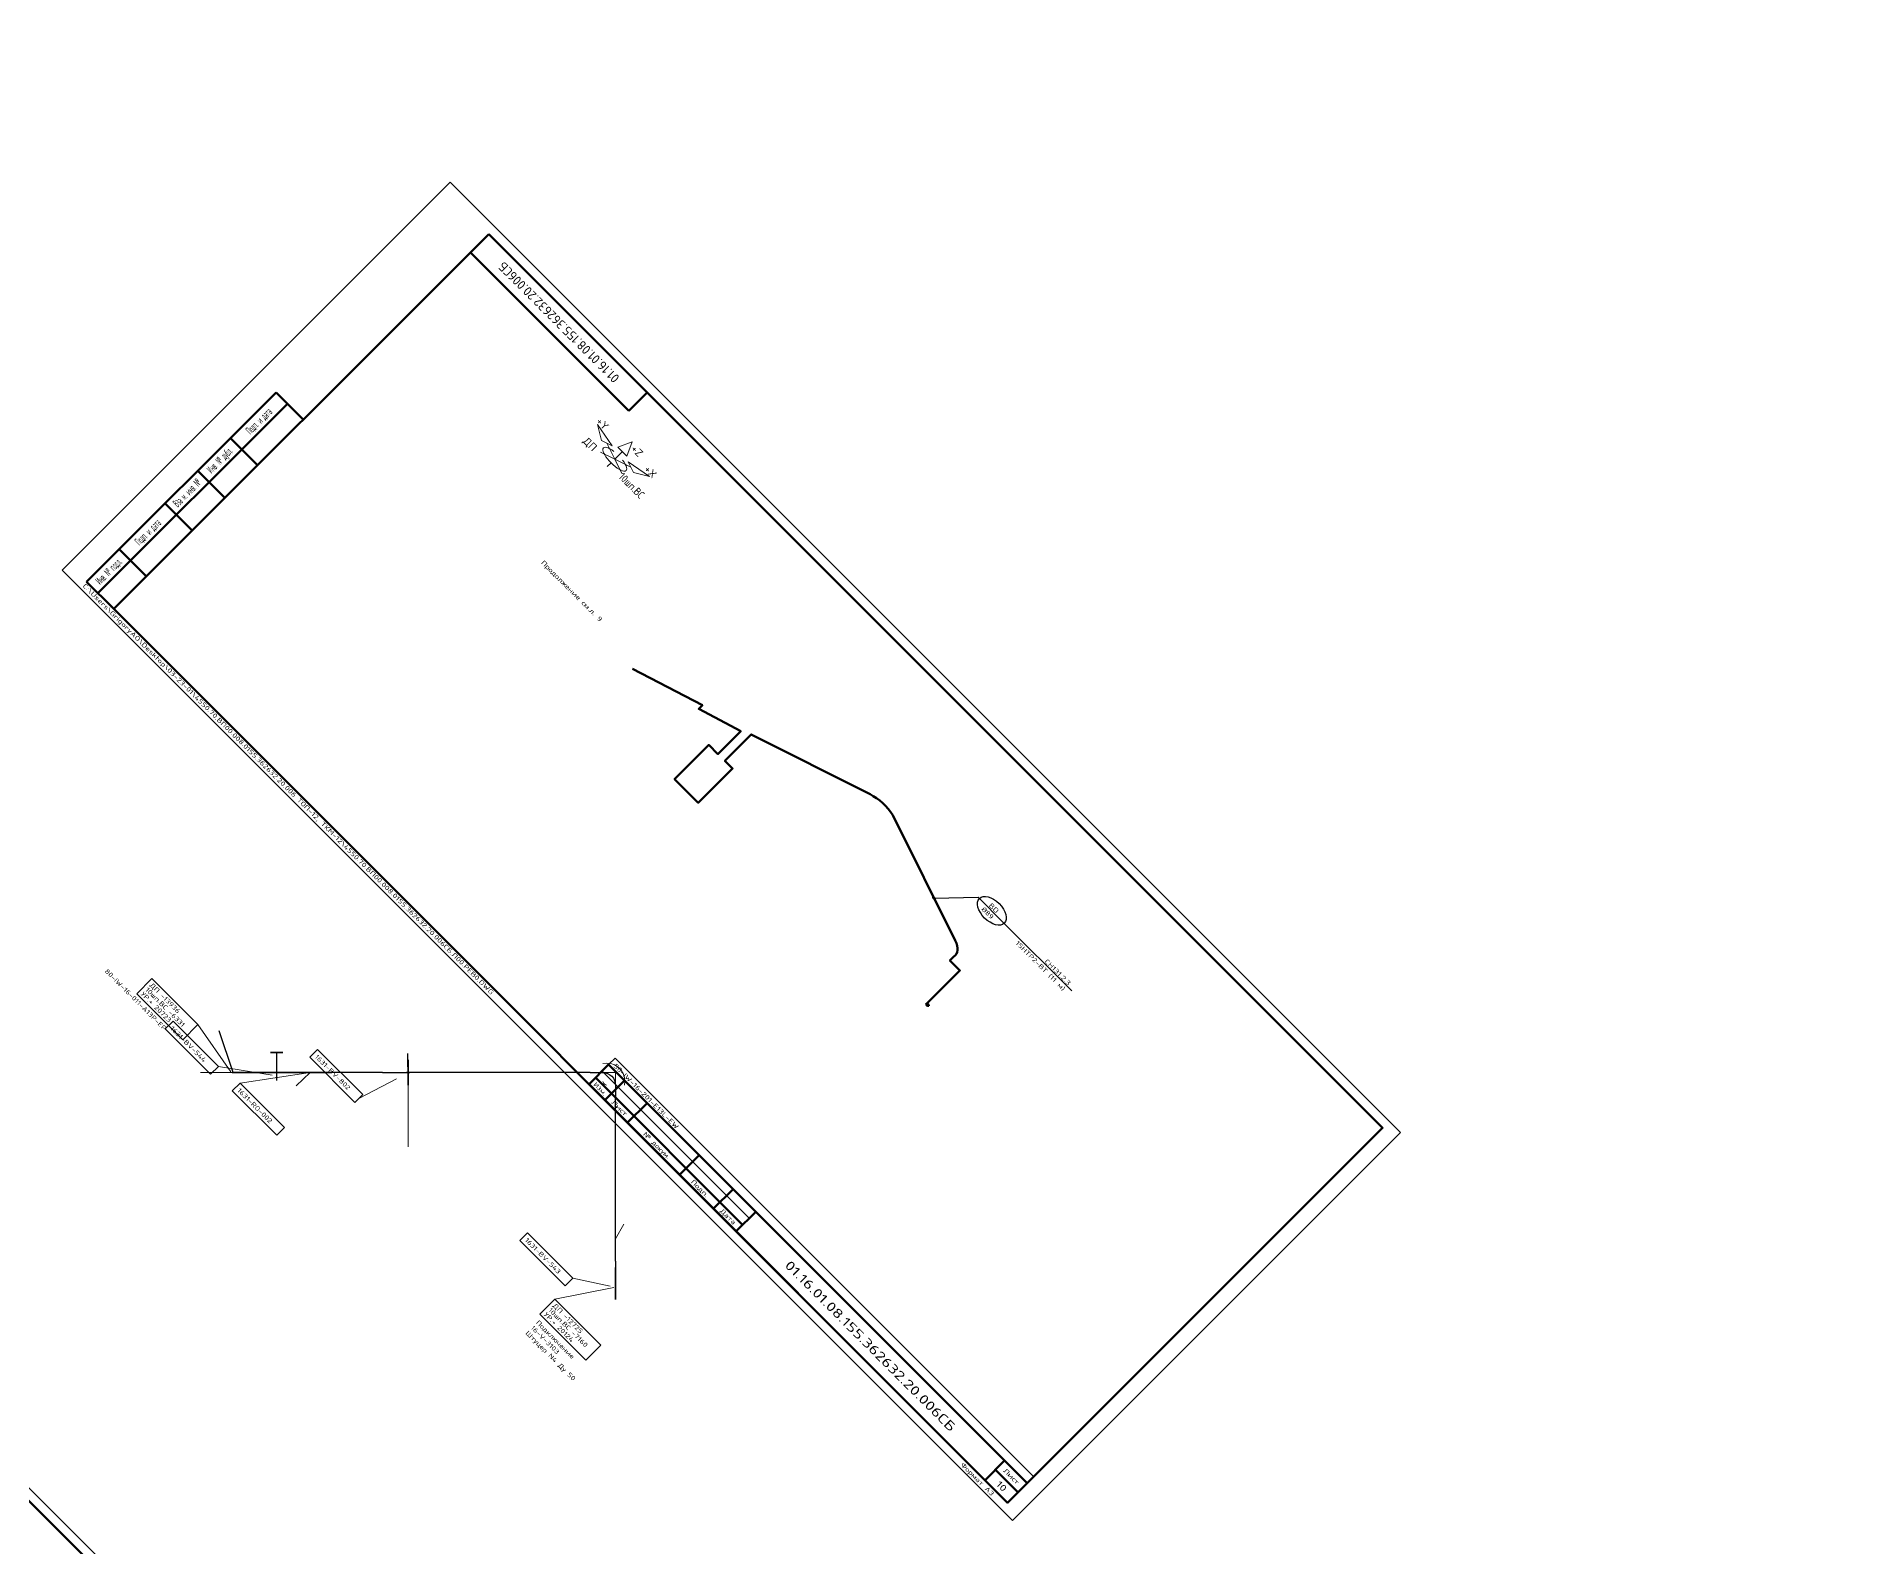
# Model space of a CAD drawing. Header units: millimetres. Extents: x -1501 to 8157, y -8271 to 1386.
# Drawn here: x 3016 to 3581, y -3282 to -2810 of the extents above; entities that cross this region are included whole.
import ezdxf
from ezdxf import colors
from ezdxf.entities.mleader import LeaderData, LeaderLine
from ezdxf.enums import TextEntityAlignment as Align
from ezdxf.math import Vec2, Vec3

# ---------------------------------------------------------------- set-up
doc = ezdxf.new("R2010")
doc.units = ezdxf.units.MM
doc.header["$MEASUREMENT"] = 0
for name, color, linetype, lineweight in [('--TEXT--', 7, 'Continuous', 25), ('OFORMLENIE', 7, 'Continuous', 25), ('подложка', 253, 'Continuous', 13), ('СН', 1, 'Continuous', 50)]:
    doc.layers.add(name, color=color, linetype=linetype, lineweight=lineweight)
doc.layers.add('непечат', color=2, linetype='Continuous', plot=False)
doc.layers.add('Построение', color=7, linetype='Continuous')
doc.styles.add('GOST 2.304', font='CS_Gost2304.shx')
doc.styles.add('GOST_2.304', font='CS_Gost2304.shx', dxfattribs={"height": 2.5})
doc.styles.add('GOST_2.304_07', font='CS_Gost2304.shx', dxfattribs={"width": 0.7})
doc.styles.add('GOST_2.304_09', font='CS_Gost2304.shx', dxfattribs={"width": 0.9})
doc.styles.add('Style-CS_Gost2304', font='CS_Gost2304.shx')
doc.styles.add('TNR_30', font='times.ttf', dxfattribs={"height": 3})

# ---------------------------------------------------------------- blocks, each defined once
blk = doc.blocks.new('TerminatorOpen_0.4')
at = {"color": 0, "linetype": 'ByBlock', "lineweight": -2}
for q in [(-1, 0.2), (-1, 0), (-1, -0.2)]:
    blk.add_line((0, 0), q, dxfattribs=at)
blk = doc.blocks.new('*U13')
at = {"layer": 'СН'}
blk.add_hatch(color=256, dxfattribs=at).paths.add_polyline_path([(0.5, 0, 1), (-0.5, 0, 1)])
blk.add_circle((0, 0), 0.5, dxfattribs=at)
blk = doc.blocks.new('_DotSmall')
at = {"color": 0, "linetype": 'ByBlock', "const_width": 0.5}
blk.add_lwpolyline([(-0.0625, 0, 1), (0.0625, 0, 1)], format="xyb", close=True, dxfattribs=at)
blk = doc.blocks.new('*U21')
at = {"color": 0, "linetype": 'ByBlock', "lineweight": -2}
blk.add_lwpolyline([(420, 297), (0, 297), (0, 0), (420, 0)], close=True, dxfattribs=at)
at = {"color": 0, "linetype": 'ByBlock', "lineweight": 50}
blk.add_lwpolyline([(20, 292), (415, 292), (415, 5), (20, 5)], close=True, dxfattribs=at)
at = {"color": 0, "linetype": 'ByBlock', "lineweight": -2, "style": 'GOST_2.304'}
blk.add_text('Формат А3', height=2.5, dxfattribs=at).set_placement((410, 2.5), align=Align.MIDDLE_RIGHT)
at = {"color": 0, "linetype": 'ByBlock', "lineweight": -2, "insert": (8, 2.5), "char_height": 2.5, "attachment_point": 4, "style": 'GOST_2.304'}
blk.add_mtext('C:\\\\Users\\\\GrigoryAO\\\\Desktop\\\\03-23-01\\\\4550.70.ВП00.008.0155.362632.20.006 ТОП-12, ТКМ-12\\\\4550.70.ВП00.008.0155.362632.20.006СБ.Л00.РЕВ0.DWG', dxfattribs=at)
at = {"color": 0, "linetype": 'ByBlock', "lineweight": -2, "style": 'TNR_30'}
blk.add_attdef('ВЕРХНИЙ_НОМЕР_ЛИСТА', text='', height=3, dxfattribs=at).set_placement((410, 287), align=Align.MIDDLE_CENTER)
blk = doc.blocks.new('ST_Left')
at = {"color": 0, "linetype": 'ByBlock', "lineweight": 50}
for p, q in [((8, 150), (8, 5)), ((20, 150), (8, 150)), ((13, 5), (13, 150)), ((8, 115), (20, 115)), ((8, 90), (20, 90)), ((20, 65), (8, 65)), ((20, 30), (8, 30)), ((8, 5), (20, 5))]:
    blk.add_line(p, q, dxfattribs=at)
at = {"color": 0, "linetype": 'ByBlock', "lineweight": -2, "style": 'GOST_2.304'}
for s, p in [('Подп. и дата', (10.5, 132.5)), ('Инв. № дубл.', (10.5, 102.5)), ('Вза м. инв. №', (10.5, 77.5)), ('Подп. и дата', (10.5, 47.5)), ('Инв. № подл.', (10.5, 17.5))]:
    blk.add_text(s, height=2.5, rotation=90, dxfattribs=at).set_placement(p, align=Align.MIDDLE_CENTER)
at = {"color": 0, "linetype": 'ByBlock', "lineweight": -2, "style": 'GOST_2.304', "flags": 8}
for tag, p in [('ДУБЛ_ДАТА', (16.5, 141.25)), ('НОМЕР_ДУБЛ', (16.5, 102.5)), ('ВЗАМ_ИНВ', (16.5, 77.5)), ('ИНВ_ДАТА', (16.5, 56.25)), ('ИНВ_НОМЕР', (16.5, 17.5))]:
    blk.add_attdef(tag, text='', height=2.5, rotation=90, dxfattribs=at).set_placement(p, align=Align.MIDDLE_CENTER)
blk = doc.blocks.new('ST_2a_dyn')
at = {"color": 0, "linetype": 'ByBlock', "lineweight": 50, "extrusion": (0, 1, 0)}
for p, q in [((-185, 15), (0, 15)), ((-10, 8), (0, 8)), ((-185, 5), (-120, 5)), ((-185, 0), (0, 0))]:
    blk.add_line(p, q, dxfattribs=at)
at = {"color": 0, "linetype": 'ByBlock', "lineweight": 50, "extrusion": (1, 0, 0)}
for p, q in [((-185, 0), (-185, 15)), ((-178, 15), (-178, 0)), ((-168, 15), (-168, 0)), ((-145, 15), (-145, 0)), ((-130, 15), (-130, 0)), ((-120, 0), (-120, 15)), ((-10, 0), (-10, 15))]:
    blk.add_line(p, q, dxfattribs=at)
at = {"color": 0, "linetype": 'ByBlock', "lineweight": 50}
blk.add_line((0, 15), (0, 0), dxfattribs=at)
at = {"color": 0, "linetype": 'ByBlock', "lineweight": -2, "extrusion": (0, 1, 0)}
blk.add_line((-185, 10), (-120, 10), dxfattribs=at)
at = {"color": 0, "linetype": 'ByBlock', "lineweight": -2, "style": 'GOST_2.304'}
for s, p in [('Лист', (-5, 11.5)), ('Лист', (-173, 2.5)), ('Подп.', (-137.5, 2.5)), ('Дата', (-125, 2.5))]:
    blk.add_text(s, height=2.5, dxfattribs=at).set_placement(p, align=Align.MIDDLE_CENTER)
at = {"color": 0, "linetype": 'ByBlock', "lineweight": -2, "width": 0.9}
for s, style, p in [('Изм.', 'GOST_2.304', (-181.5, 2.5)), ('№ докум.', 'GOST_2.304_09', (-156.5, 2.5))]:
    blk.add_text(s, height=2.5, dxfattribs=dict(at, style=style)).set_placement(p, align=Align.MIDDLE_CENTER)
at = {"color": 0, "linetype": 'ByBlock', "lineweight": -2}
for tag, height, style, flags, p in [('ИЗМ_2', 2.5, 'GOST_2.304', 12, (-181.5, 12.5)), ('ЛИСТ_2', 2.5, 'GOST_2.304', 12, (-173, 12.5)), ('N_ДОК_2', 2.5, 'GOST_2.304_09', 12, (-156.5, 12.5)), ('ИЗМ_1', 2.5, 'GOST_2.304', 12, (-181.5, 7.5)), ('ЛИСТ_1', 2.5, 'GOST_2.304', 12, (-173, 7.5)), ('N_ДОК_1', 2.5, 'GOST_2.304_09', 12, (-156.5, 7.5)), ('ШИФР', 5, 'GOST_2.304', 4, (-65, 7.5)), ('LIST', 3.5, 'GOST_2.304', 4, (-5, 4))]:
    blk.add_attdef(tag, text='', height=height, dxfattribs=dict(at, style=style, flags=flags)).set_placement(p, align=Align.MIDDLE_CENTER)
at = {"color": 0, "linetype": 'ByBlock', "lineweight": -2, "style": 'GOST_2.304_07', "width": 0.7, "flags": 12}
for tag, p in [('ДАТА_2', (-125, 12.5)), ('ДАТА_1', (-125, 7.5))]:
    blk.add_attdef(tag, text='', height=2.5, dxfattribs=at).set_placement(p, align=Align.MIDDLE_CENTER)
blk = doc.blocks.new('ST_Top')
at = {"color": 0, "linetype": 'ByBlock', "lineweight": 50}
blk.add_line((70, 0), (70, -14), dxfattribs=at)
at = {"color": 0, "linetype": 'ByBlock', "lineweight": 50, "extrusion": (0, 1, 0)}
blk.add_line((0, -14), (70, -14), dxfattribs=at)
at = {"color": 0, "linetype": 'ByBlock', "lineweight": -2, "style": 'GOST_2.304', "width": 0.7, "flags": 4}
blk.add_attdef('ШИФР', text='', height=5, rotation=180, dxfattribs=at).set_placement((35, -7), align=Align.MIDDLE_CENTER)

msp = doc.modelspace()

# ---------------------------------------------------------------- hatches: boundary and pattern name
at = {"layer": 'подложка', "extrusion": (1, 3.92523e-17, 1.17757e-16)}
h = msp.add_hatch(color=252, dxfattribs=at)
edge = h.paths.add_edge_path()
edge.add_arc((-3134.07, 305.55), 1, 90, 450)
at = {"layer": 'подложка', "extrusion": (-1, -3.92523e-17, -1.17757e-16)}
h = msp.add_hatch(color=252, dxfattribs=at)
edge = h.paths.add_edge_path()
edge.add_arc((3142.02, 313.5), 1, 0, 360)
msp.add_hatch(color=252, dxfattribs=at).paths.add_polyline_path([(3172.45, 314.94), (3166.69, 313.5), (3172.45, 312.06)])
h = msp.add_hatch(color=252, dxfattribs=at)
edge = h.paths.add_edge_path()
edge.add_arc((3193.04, 313.5), 1, 0, 360)
at = {"layer": 'Построение', "linetype": 'Continuous', "lineweight": 30, "extrusion": (1.96262e-16, 1, -3.92523e-17)}
h = msp.add_hatch(color=256, dxfattribs=at)
edge = h.paths.add_edge_path()
edge.add_arc((-3107.77, 313.5), 1, 0, 360)
at = {"layer": 'Построение', "linetype": 'Continuous', "lineweight": 30, "extrusion": (1, 3.92523e-17, 1.17757e-16)}
h = msp.add_hatch(color=256, dxfattribs=at)
edge = h.paths.add_edge_path()
edge.add_arc((-3134.07, 289.72), 1, 90, 450)
h = msp.add_hatch(color=256, dxfattribs=at)
edge = h.paths.add_edge_path()
edge.add_arc((-3200.99, 305.55), 1, -90, 270)

# ---------------------------------------------------------------- linework, layer by layer
at = {"layer": '--TEXT--', "extrusion": (-0.57735, -0.57735, 0.57735)}
msp.add_line((3077.22, -3134.06, 313.77), (3072.83, -3121.07, 322.37), dxfattribs=at)
msp.add_circle((4523.97, 282.67), 5.51, dxfattribs=at)
at = {"layer": 'OFORMLENIE', "extrusion": (-0.57735, -0.57735, 0.57735)}
for q in [(3194.57, -3131.59, 62.98), (3327.47, -3260.4, 67.07)]:
    msp.add_line((3196.62, -3129.55, 67.07), q, dxfattribs=at)
at = {"layer": 'непечат', "color": 3, "extrusion": (-0.57735, -0.57735, 0.57735)}
msp.add_lwpolyline([(-1387.86, 992.34), (10962.33, 992.34), (10962.33, -1271.92), (-1387.86, -1271.92)], close=True, dxfattribs=at)
at = {"layer": 'подложка', "color": 252, "extrusion": (-0.57735, -0.57735, 0.57735)}
for p, q in [((3196.5, -2942.41, 245.66), (3194, -2937.41, 248.16)), ((3196.5, -2942.41, 245.66), (3192, -2940.16, 243.41)), ((3194.16, -2944.74, 240.99), (3195.33, -2943.58, 243.33)), ((3196.5, -2942.41, 245.66), (3198.83, -2940.08, 250.33)), ((3196.5, -2942.41, 245.66), (3198.75, -2946.91, 243.41)), ((3196.5, -2942.41, 245.66), (3201.5, -2944.91, 248.16)), ((3076.5, -3133.82, 313.3), (3066.21, -3119.1, 317.73)), ((3076.96, -3134.07, 328.5), (3069.37, -3134.07, 328.5)), ((3089.43, -3134.87, 311.26), (3072.66, -3132.16, 297.2)), ((3101.31, -3134.07, 309.5), (3079.44, -3137.37, 298.77)), ((3128.25, -3136.01, 270.19), (3116.53, -3142.19, 252.29)), ((3128.25, -3136.01, 270.19), (3116.53, -3142.19, 252.29)), ((3195.07, -3200.83, 287.17), (3183.43, -3198.3, 278.04)), ((3196.17, -3201.24, 277.91), (3177.73, -3204.85, 255.86)), ((3196.17, -3201.24, 277.91), (3177.73, -3204.85, 255.86))]:
    msp.add_line(p, q, dxfattribs=at)
at = {"layer": 'подложка', "color": 252}
for p, q in [((3076.96, -3134.07, 313.5), (3067.02, -3134.07, 313.5)), ((3076.96, -3134.07, 316.33), (3067.02, -3134.07, 316.33)), ((3076.96, -3134.07, 310.67), (3067.02, -3134.07, 310.67)), ((3123.97, -3134.07, 316.33), (3107.77, -3134.07, 316.33)), ((3123.97, -3134.07, 310.67), (3107.77, -3134.07, 310.67)), ((3123.97, -3134.07, 310.67), (3129.09, -3134.07, 310.67)), ((3123.97, -3134.07, 316.33), (3131.92, -3134.07, 316.33)), ((3139.87, -3134.07, 316.33), (3131.92, -3134.07, 316.33)), ((3139.87, -3134.07, 310.67), (3134.75, -3134.07, 310.67)), ((3188.77, -3134.07, 316.33), (3139.87, -3134.07, 316.33)), ((3188.77, -3134.07, 310.67), (3139.87, -3134.07, 310.67)), ((3188.77, -3134.07, 316.33), (3192.74, -3134.07, 316.33)), ((3188.77, -3134.07, 310.67), (3192.74, -3134.07, 310.67)), ((3193.97, -3131.12, 313.5), (3192.74, -3131.24, 313.5)), ((3195.22, -3131.25, 313.5), (3193.97, -3131.12, 313.5)), ((3196.43, -3131.67, 313.5), (3195.22, -3131.25, 313.5)), ((3197.52, -3132.35, 313.5), (3196.43, -3131.67, 313.5)), ((3198.44, -3133.27, 313.5), (3197.52, -3132.35, 313.5)), ((3199.12, -3134.37, 313.5), (3198.44, -3133.27, 313.5)), ((3199.54, -3135.57, 313.5), (3199.12, -3134.37, 313.5)), ((3199.67, -3136.82, 313.5), (3199.54, -3135.57, 313.5)), ((3193.04, -3137.53, 313.5), (3192.74, -3136.9, 313.5)), ((3193.26, -3137.75, 313.5), (3193.04, -3137.53, 313.5)), ((3193.89, -3138.05, 313.5), (3193.26, -3137.75, 313.5)), ((3196.72, -3142.02, 316.33), (3196.72, -3138.05, 316.33)), ((3196.72, -3142.02, 310.67), (3196.72, -3138.05, 310.67)), ((3196.72, -3193.04, 316.33), (3196.72, -3142.02, 316.33)), ((3196.72, -3193.04, 310.67), (3196.72, -3142.02, 310.67)), ((3199.55, -3138.05, 313.5), (3199.67, -3136.82, 313.5)), ((3196.72, -3193.04, 316.33), (3196.72, -3197.01, 316.33)), ((3196.72, -3193.04, 310.67), (3196.72, -3197.01, 310.67))]:
    msp.add_line(p, q, dxfattribs=at)
at = {"layer": 'подложка', "color": 252, "extrusion": (-5.55112e-17, -1, 5.55112e-17)}
for p, q in [((3076.96, -3134.07, 313.5), (3076.96, -3134.07, 329.75)), ((3076.96, -3134.07, 328.5), (3080.93, -3134.07, 328.5)), ((3076.96, -3134.07, 313.5), (3076.96, -3134.07, 336.75)), ((3079.46, -3134.07, 335.5), (3194.22, -3134.07, 335.5)), ((3080.93, -3134.07, 313.5), (3080.93, -3134.07, 329.75)), ((3082.92, -3134.07, 313.5), (3082.92, -3134.07, 329.75)), ((3085.42, -3134.07, 328.5), (3096.33, -3134.07, 328.5)), ((3101.31, -3134.07, 328.5), (3096.91, -3138.25, 334.8)), ((3098.83, -3134.07, 313.5), (3098.83, -3134.07, 329.75)), ((3100.82, -3134.07, 313.5), (3100.82, -3134.07, 329.75)), ((3100.82, -3134.07, 328.5), (3101.81, -3134.07, 328.5)), ((3101.81, -3134.07, 313.5), (3101.81, -3134.07, 329.75)), ((3103.8, -3134.07, 313.5), (3103.8, -3134.07, 329.75)), ((3106.3, -3134.07, 328.5), (3129.42, -3134.07, 328.5)), ((3131.92, -3134.07, 313.5), (3131.92, -3134.07, 329.75)), ((3131.92, -3134.07, 313.5), (3131.92, -3134.07, 329.75)), ((3134.42, -3134.07, 328.5), (3194.22, -3134.07, 328.5)), ((3196.72, -3134.07, 313.5), (3196.72, -3134.07, 329.75)), ((3196.72, -3134.07, 313.5), (3196.72, -3134.07, 336.75))]:
    msp.add_line(p, q, dxfattribs=at)
at = {"layer": 'подложка', "color": 252, "extrusion": (1, -5.55112e-17, 5.55112e-17)}
for p, q in [((3131.92, -3131.24, 305.55), (3131.92, -3131.24, 289.72)), ((3131.92, -3131.24, 305.55), (3131.92, -3131.24, 307.84)), ((3131.92, -3136.9, 305.55), (3131.92, -3136.9, 289.72)), ((3131.92, -3136.9, 305.55), (3131.92, -3136.9, 313.5)), ((3196.72, -3197.31, 310.04), (3196.72, -3197.01, 310.67)), ((3196.72, -3197.53, 309.82), (3196.72, -3197.31, 310.04)), ((3196.72, -3198.16, 309.52), (3196.72, -3197.53, 309.82)), ((3196.72, -3198.16, 305.55), (3196.72, -3198.16, 309.52)), ((3196.72, -3203.82, 305.55), (3196.72, -3203.82, 309.52))]:
    msp.add_line(p, q, dxfattribs=at)
at = {"layer": 'подложка', "color": 252, "extrusion": (-1, 5.55112e-17, -5.55112e-17)}
for p, q in [((3131.92, -3134.07, 285.74), (3131.92, -3150.32, 285.74)), ((3131.92, -3134.07, 313.5), (3131.92, -3150.32, 313.5)), ((3131.92, -3134.07, 267.84), (3131.92, -3150.32, 267.84)), ((3131.92, -3134.07, 283.75), (3131.92, -3150.32, 283.75)), ((3131.92, -3134.07, 267.84), (3131.92, -3157.32, 267.84)), ((3131.92, -3134.07, 313.5), (3131.92, -3157.32, 313.5)), ((3196.72, -3134.07, 313.5), (3196.72, -3134.07, 329.75)), ((3196.72, -3136.57, 328.5), (3196.72, -3198.49, 328.5)), ((3131.92, -3149.07, 288.24), (3131.92, -3149.07, 311)), ((3131.92, -3149.07, 270.34), (3131.92, -3149.07, 281.25)), ((3131.92, -3156.07, 270.34), (3131.92, -3156.07, 311)), ((3196.72, -3200.99, 280.69), (3196.72, -3177.74, 280.69)), ((3196.72, -3200.99, 313.5), (3196.72, -3177.74, 313.5)), ((3196.72, -3178.99, 283.19), (3196.72, -3178.99, 311)), ((3196.72, -3185.99, 299.09), (3199.33, -3181.46, 296.03)), ((3196.72, -3200.99, 301.57), (3196.72, -3184.74, 301.57)), ((3196.72, -3200.99, 313.5), (3196.72, -3184.74, 313.5)), ((3196.72, -3200.99, 298.59), (3196.72, -3184.74, 298.59)), ((3196.72, -3200.99, 299.58), (3196.72, -3184.74, 299.58)), ((3196.72, -3200.99, 280.69), (3196.72, -3184.74, 280.69)), ((3196.72, -3200.99, 296.6), (3196.72, -3184.74, 296.6)), ((3196.72, -3185.99, 304.07), (3196.72, -3185.99, 311)), ((3196.72, -3185.99, 298.59), (3196.72, -3185.99, 299.58)), ((3196.72, -3185.99, 283.19), (3196.72, -3185.99, 294.1)), ((3196.72, -3198.24, 316.45), (3196.72, -3197.01, 316.33)), ((3196.72, -3199.49, 316.32), (3196.72, -3198.24, 316.45)), ((3196.72, -3200.7, 315.9), (3196.72, -3199.49, 316.32)), ((3196.72, -3201.79, 315.22), (3196.72, -3200.7, 315.9)), ((3196.72, -3200.99, 313.5), (3196.72, -3200.99, 329.75)), ((3196.72, -3202.71, 314.3), (3196.72, -3201.79, 315.22)), ((3196.72, -3203.39, 313.2), (3196.72, -3202.71, 314.3)), ((3196.72, -3203.81, 312), (3196.72, -3203.39, 313.2)), ((3196.72, -3203.95, 310.75), (3196.72, -3203.81, 312)), ((3196.72, -3203.82, 309.52), (3196.72, -3203.95, 310.75))]:
    msp.add_line(p, q, dxfattribs=at)
at = {"layer": 'подложка', "color": 252, "extrusion": (-1, 5.55112e-17, -5.55112e-17), "elevation": -3196.72, "flags": 128}
for points in [[(3171.67, 314.74), (3166.69, 313.5), (3172.45, 312.06), (3172.45, 314.94)], [(3172.45, 314.94), (3166.69, 313.5), (3172.45, 312.06), (3172.45, 314.49)]]:
    msp.add_lwpolyline(points, dxfattribs=at)
at = {"layer": 'подложка', "color": 252, "extrusion": (-0.57735, -0.57735, 0.57735)}
msp.add_ellipse((3196.5, -2942.41, 245.66), major_axis=(-3.54, 3.54), ratio=0.57735, start_param=5.105088, end_param=10.602875, dxfattribs=at)
at = {"layer": 'подложка', "color": 252, "extrusion": (-1, 5.55112e-17, -5.55112e-17)}
msp.add_solid([(3172.45, 314.94, -3196.72), (3166.69, 313.5, -3196.72), (3172.45, 312.06, -3196.72)], dxfattribs=at)
at = {"layer": 'подложка', "color": 252}
for points in [[(3191.08, -2931.58, 251.08), (3195.66, -2938.24, 248.99), (3192.33, -2936.58, 247.33)], [(3201.89, -2937.01, 256.45), (3197.42, -2938.66, 250.33), (3200.25, -2941.49, 250.33)], [(3207.33, -2947.83, 251.08), (3200.66, -2943.24, 248.99), (3202.33, -2946.58, 247.33)], [(3051.85, -3104.72, 317.73), (3066.21, -3119.09, 317.73), (3061.48, -3123.83, 308.26), (3047.11, -3109.46, 308.26)], [(3058.48, -3117.98, 297.2), (3072.66, -3132.16, 297.2), (3070.21, -3134.6, 292.3), (3056.03, -3120.43, 292.3)], [(3103.63, -3126.84, 254.74), (3117.76, -3140.96, 254.74), (3115.31, -3143.41, 249.84), (3101.18, -3129.29, 249.84)], [(3079.44, -3137.37, 298.77), (3093.3, -3151.22, 298.77), (3090.85, -3153.67, 293.87), (3076.99, -3139.82, 293.87)], [(3196.72, -3172.45, 314.94), (3196.72, -3166.69, 313.5), (3196.72, -3172.45, 312.06)], [(3169.27, -3184.15, 278.04), (3183.43, -3198.3, 278.04), (3180.98, -3200.75, 273.14), (3166.82, -3186.6, 273.14)], [(3177.79, -3204.86, 255.91), (3192.16, -3219.23, 255.91), (3187.42, -3223.96, 246.43), (3173.05, -3209.59, 246.43)]]:
    msp.add_3dface(points, dxfattribs=at)
at = {"layer": 'Построение', "linetype": 'Continuous', "lineweight": 30}
for p, q in [((3090.87, -3136.57, 313.5), (3090.87, -3128.07, 313.5)), ((3078.93, -3134.07, 317.5), (3076.96, -3134.07, 317.5)), ((3078.93, -3134.07, 309.5), (3076.96, -3134.07, 309.5)), ((3080.93, -3134.07, 317.5), (3078.93, -3134.07, 317.5)), ((3080.93, -3134.07, 309.5), (3078.93, -3134.07, 309.5)), ((3082.92, -3134.07, 317.5), (3084.92, -3134.07, 317.5)), ((3082.92, -3134.07, 309.5), (3084.92, -3134.07, 309.5)), ((3096.83, -3134.07, 317.5), (3084.92, -3134.07, 317.5)), ((3096.83, -3134.07, 309.5), (3084.92, -3134.07, 309.5)), ((3098.83, -3134.07, 317.5), (3096.83, -3134.07, 317.5)), ((3098.83, -3134.07, 309.5), (3096.83, -3134.07, 309.5)), ((3101.81, -3134.07, 317.5), (3099.81, -3134.07, 317.5)), ((3099.81, -3134.07, 317.5), (3102.82, -3134.07, 317.5)), ((3101.81, -3134.07, 309.5), (3099.81, -3134.07, 309.5)), ((3099.81, -3134.07, 309.5), (3102.82, -3134.07, 309.5)), ((3100.82, -3134.07, 317.5), (3102.82, -3134.07, 317.5)), ((3100.82, -3134.07, 309.5), (3102.82, -3134.07, 309.5)), ((3103.8, -3134.07, 317.5), (3105.8, -3134.07, 317.5)), ((3103.8, -3134.07, 309.5), (3105.8, -3134.07, 309.5)), ((3105.8, -3134.07, 317.5), (3107.77, -3134.07, 317.5)), ((3105.8, -3134.07, 309.5), (3107.77, -3134.07, 309.5)), ((3123.97, -3134.07, 313.5), (3107.77, -3134.07, 313.5)), ((3131.92, -3134.07, 305.55), (3131.92, -3134.07, 289.72)), ((3188.77, -3134.07, 313.5), (3139.87, -3134.07, 313.5)), ((3196.72, -3193.04, 313.5), (3196.72, -3142.02, 313.5))]:
    msp.add_line(p, q, dxfattribs=at)
at = {"layer": 'Построение', "linetype": 'Continuous', "lineweight": 30, "extrusion": (-0.999975, -0.007039, 5.55112e-17)}
msp.add_line((3131.94, -3136.57, 275.8), (3131.88, -3128.07, 275.8), dxfattribs=at)
at = {"layer": 'Построение', "linetype": 'Continuous', "lineweight": 30, "extrusion": (1, -5.55112e-17, 5.55112e-17)}
for p, q in [((3131.92, -3130.07, 265.86), (3131.92, -3130.07, 263.86)), ((3131.92, -3130.07, 263.86), (3131.92, -3130.07, 264.86)), ((3131.92, -3130.07, 283.75), (3131.92, -3130.07, 281.75)), ((3131.92, -3130.07, 267.84), (3131.92, -3130.07, 269.84)), ((3131.92, -3130.07, 281.75), (3131.92, -3130.07, 269.84)), ((3131.92, -3130.07, 285.74), (3131.92, -3130.07, 287.74)), ((3131.92, -3130.07, 287.74), (3131.92, -3130.07, 289.72)), ((3131.92, -3133.82, 283.5), (3131.92, -3134.32, 284)), ((3131.92, -3134.32, 283.5), (3131.92, -3133.82, 284)), ((3131.92, -3133.82, 265.61), (3131.92, -3134.32, 266.11)), ((3131.92, -3134.32, 265.61), (3131.92, -3133.82, 266.11)), ((3131.92, -3138.07, 265.86), (3131.92, -3138.07, 263.86)), ((3131.92, -3138.07, 263.86), (3131.92, -3138.07, 264.86)), ((3131.92, -3138.07, 283.75), (3131.92, -3138.07, 281.75)), ((3131.92, -3138.07, 267.84), (3131.92, -3138.07, 269.84)), ((3131.92, -3138.07, 281.75), (3131.92, -3138.07, 269.84)), ((3131.92, -3138.07, 285.74), (3131.92, -3138.07, 287.74)), ((3131.92, -3138.07, 287.74), (3131.92, -3138.07, 289.72)), ((3196.72, -3203.49, 288.65), (3196.72, -3194.99, 288.65)), ((3196.72, -3197.01, 299.09), (3196.72, -3196.02, 299.09)), ((3196.72, -3196.99, 301.57), (3196.72, -3196.99, 303.57)), ((3196.72, -3196.99, 303.57), (3196.72, -3196.99, 305.55)), ((3196.72, -3196.99, 298.59), (3196.72, -3196.99, 300.59)), ((3196.72, -3196.99, 299.58), (3196.72, -3196.99, 297.58)), ((3196.72, -3196.99, 300.59), (3196.72, -3196.99, 297.58)), ((3196.72, -3196.99, 280.69), (3196.72, -3196.99, 282.69)), ((3196.72, -3196.99, 296.6), (3196.72, -3196.99, 294.6)), ((3196.72, -3196.99, 282.69), (3196.72, -3196.99, 294.6)), ((3196.72, -3196.99, 278.71), (3196.72, -3196.99, 276.71)), ((3196.72, -3196.99, 274.73), (3196.72, -3196.99, 276.73)), ((3196.72, -3196.99, 276.71), (3196.72, -3196.99, 276.73)), ((3196.72, -3197.01, 295.61), (3196.72, -3204.97, 281.69)), ((3196.72, -3197.01, 281.69), (3196.72, -3204.97, 295.61)), ((3196.72, -3201.24, 280.94), (3196.72, -3200.74, 280.44)), ((3196.72, -3200.74, 280.94), (3196.72, -3201.24, 280.44)), ((3196.72, -3201.24, 298.84), (3196.72, -3200.74, 298.34)), ((3196.72, -3200.74, 298.84), (3196.72, -3201.24, 298.34)), ((3196.72, -3201.24, 301.82), (3196.72, -3200.74, 301.32)), ((3196.72, -3200.74, 301.82), (3196.72, -3201.24, 301.32)), ((3196.72, -3204.99, 301.57), (3196.72, -3204.99, 303.57)), ((3196.72, -3204.99, 303.57), (3196.72, -3204.99, 305.55)), ((3196.72, -3204.99, 298.59), (3196.72, -3204.99, 300.59)), ((3196.72, -3204.99, 299.58), (3196.72, -3204.99, 297.58)), ((3196.72, -3204.99, 300.59), (3196.72, -3204.99, 297.58)), ((3196.72, -3204.99, 280.69), (3196.72, -3204.99, 282.69)), ((3196.72, -3204.99, 296.6), (3196.72, -3204.99, 294.6)), ((3196.72, -3204.99, 282.69), (3196.72, -3204.99, 294.6)), ((3196.72, -3204.99, 278.71), (3196.72, -3204.99, 276.71)), ((3196.72, -3204.99, 274.73), (3196.72, -3204.99, 276.73)), ((3196.72, -3204.99, 276.71), (3196.72, -3204.99, 276.73))]:
    msp.add_line(p, q, dxfattribs=at)
at = {"layer": 'Построение', "linetype": 'Continuous', "lineweight": 30, "extrusion": (-1, 5.55112e-17, -5.55112e-17)}
for p, q in [((3131.92, -3130.09, 268.84), (3131.92, -3138.05, 282.76)), ((3131.92, -3130.09, 282.76), (3131.92, -3138.05, 268.84)), ((3196.72, -3198.51, 277.71), (3196.72, -3198.51, 274.73)), ((3196.72, -3203.48, 277.71), (3196.72, -3203.48, 274.73))]:
    msp.add_line(p, q, dxfattribs=at)
at = {"layer": 'Построение', "linetype": 'Continuous', "lineweight": 30, "extrusion": (5.55112e-17, 1, -5.55112e-17)}
for p, q in [((3083.17, -3134.07, 313.25), (3082.67, -3134.07, 313.75)), ((3083.17, -3134.07, 313.75), (3082.67, -3134.07, 313.25)), ((3101.07, -3134.07, 313.25), (3100.57, -3134.07, 313.75)), ((3101.07, -3134.07, 313.75), (3100.57, -3134.07, 313.25)), ((3104.05, -3134.07, 313.25), (3103.55, -3134.07, 313.75)), ((3104.05, -3134.07, 313.75), (3103.55, -3134.07, 313.25))]:
    msp.add_line(p, q, dxfattribs=at)
at = {"layer": 'Построение', "linetype": 'Continuous', "lineweight": 30, "extrusion": (-5.55112e-17, -1, 5.55112e-17)}
for p, q in [((3083.92, -3134.07, 317.48), (3097.83, -3134.07, 309.52)), ((3097.83, -3134.07, 317.48), (3083.92, -3134.07, 309.52)), ((3101.31, -3134.07, 317.48), (3101.31, -3134.07, 318.47))]:
    msp.add_line(p, q, dxfattribs=at)
at = {"layer": 'Построение', "lineweight": 30, "extrusion": (5.55112e-17, 1, -5.55112e-17)}
for p, q in [((3123.97, -3134.07, 313.5), (3131.92, -3134.07, 313.5)), ((3131.92, -3134.07, 313.5), (3131.92, -3134.07, 305.55))]:
    msp.add_line(p, q, dxfattribs=at)
at = {"layer": 'Построение', "extrusion": (5.55112e-17, 1, -5.55112e-17)}
msp.add_line((3139.87, -3134.07, 313.5), (3131.92, -3134.07, 313.5), dxfattribs=at)
at = {"layer": 'Построение', "linetype": 'Continuous', "lineweight": 30, "extrusion": (-5.55112e-17, -1, 5.55112e-17), "elevation": 3134.07, "flags": 128}
msp.add_lwpolyline([(3079.94, 316.48), (3076.96, 314.49), (3076.96, 312.51), (3079.94, 310.52)], dxfattribs=at)
at = {"layer": 'Построение', "linetype": 'Continuous', "lineweight": 30, "extrusion": (5.55112e-17, 1, -5.55112e-17), "elevation": -3134.07, "flags": 128}
msp.add_lwpolyline([(-3104.79, 316.48), (-3107.77, 314.49), (-3107.77, 312.51), (-3104.79, 310.52)], dxfattribs=at)
at = {"layer": 'Построение', "linetype": 'Continuous', "lineweight": 30, "extrusion": (1, -5.55112e-17, 5.55112e-17), "flags": 128}
for points, elevation in [([(-3131.09, 286.73), (-3133.08, 289.72), (-3135.06, 289.72), (-3137.05, 286.73)], 3131.92), ([(-3198.01, 302.56), (-3200, 305.55), (-3201.99, 305.55), (-3203.97, 302.56)], 3196.72)]:
    msp.add_lwpolyline(points, dxfattribs=dict(at, elevation=elevation))
at = {"layer": 'Построение', "linetype": 'Continuous', "lineweight": 30, "elevation": 313.5, "flags": 128}
msp.add_lwpolyline([(3188.77, -3134.07), (3192.74, -3134.07, -0.414227), (3196.72, -3138.05), (3196.72, -3142.02)], format="xyb", dxfattribs=at)
at = {"layer": 'Построение', "linetype": 'Continuous', "lineweight": 30, "extrusion": (1, -5.55112e-17, 5.55112e-17), "elevation": 3196.72, "flags": 128}
msp.add_lwpolyline([(-3193.04, 313.5), (-3197.01, 313.5, 0.414227), (-3200.99, 309.52), (-3200.99, 305.55)], format="xyb", dxfattribs=at)
at = {"layer": 'Построение', "linetype": 'Continuous', "lineweight": 30, "extrusion": (-5.55112e-17, -1, 5.55112e-17)}
for centre, radius in [((3090.87, 313.5, 3134.07), 1.99), ((3101.31, 319.46, 3134.07), 0.994)]:
    msp.add_circle(centre, radius, dxfattribs=at)
at = {"layer": 'Построение', "linetype": 'Continuous', "lineweight": 30, "extrusion": (-1, 5.55112e-17, -5.55112e-17)}
msp.add_circle((3134.07, 275.8, -3131.92), 1.99, dxfattribs=at)
at = {"layer": 'Построение', "linetype": 'Continuous', "lineweight": 30, "extrusion": (1, -5.55112e-17, 5.55112e-17)}
msp.add_circle((-3200.99, 288.65, 3196.72), 1.99, dxfattribs=at)
at = {"layer": 'Построение', "linetype": 'Continuous', "lineweight": 30}
msp.add_point((3090.84, -3135.64, 313.5), dxfattribs=at)
at = {"layer": 'Построение', "linetype": 'Continuous', "lineweight": 30, "extrusion": (-0.999975, -0.007039, 5.55112e-17)}
msp.add_point((3131.93, -3135.64, 275.76), dxfattribs=at)
at = {"layer": 'Построение', "linetype": 'Continuous', "lineweight": 30, "extrusion": (1, -5.55112e-17, 5.55112e-17)}
msp.add_point((3196.72, -3202.57, 288.68), dxfattribs=at)
at = {"layer": 'Построение', "linetype": 'Continuous', "lineweight": 30, "extrusion": (0, -5.55112e-17, -1)}
msp.add_solid([(-3088.87, -3127.57, -313.5), (-3092.87, -3127.57, -313.5), (-3088.87, -3128.07, -313.5), (-3092.87, -3128.07, -313.5)], dxfattribs=at)
at = {"layer": 'Построение', "linetype": 'Continuous', "lineweight": 30, "extrusion": (0.999975, 0.007039, -5.55112e-17)}
msp.add_solid([(-3149.54, 273.8, 3109.78), (-3149.54, 277.8, 3109.78), (-3150.04, 273.8, 3109.78), (-3150.04, 277.8, 3109.78)], dxfattribs=at)
at = {"layer": 'Построение', "linetype": 'Continuous', "lineweight": 30, "extrusion": (-1, 5.55112e-17, -5.55112e-17)}
msp.add_solid([(3194.49, 290.65, -3196.72), (3194.49, 286.65, -3196.72), (3194.99, 290.65, -3196.72), (3194.99, 286.65, -3196.72)], dxfattribs=at)
at = {"layer": 'Построение', "linetype": 'Continuous', "lineweight": 30}
for points in [[(3131.92, -3130.09, 264.86), (3131.92, -3130.09, 265.86), (3131.92, -3138.05, 265.86), (3131.92, -3138.05, 264.86)], [(3131.92, -3130.09, 267.84), (3131.92, -3130.09, 268.84), (3131.92, -3138.05, 268.84), (3131.92, -3138.05, 267.84)], [(3131.92, -3130.09, 282.76), (3131.92, -3130.09, 283.75), (3131.92, -3138.05, 283.75), (3131.92, -3138.05, 282.76)], [(3131.92, -3130.09, 285.74), (3131.92, -3130.09, 286.73), (3131.92, -3138.05, 286.73), (3131.92, -3138.05, 285.74)], [(3080.93, -3134.07, 317.48), (3079.94, -3134.07, 317.48), (3079.94, -3134.07, 309.52), (3080.93, -3134.07, 309.52)], [(3080.93, -3134.07, 312.01), (3082.92, -3134.07, 312.01), (3082.92, -3134.07, 314.99), (3080.93, -3134.07, 314.99)], [(3082.92, -3134.07, 317.48), (3083.92, -3134.07, 317.48), (3083.92, -3134.07, 309.52), (3082.92, -3134.07, 309.52)], [(3097.83, -3134.07, 317.48), (3098.83, -3134.07, 317.48), (3098.83, -3134.07, 309.52), (3097.83, -3134.07, 309.52)], [(3098.83, -3134.07, 312.01), (3100.82, -3134.07, 312.01), (3100.82, -3134.07, 314.99), (3098.83, -3134.07, 314.99)], [(3100.82, -3134.07, 317.48), (3101.81, -3134.07, 317.48), (3101.81, -3134.07, 309.52), (3100.82, -3134.07, 309.52)], [(3101.81, -3134.07, 312.01), (3103.8, -3134.07, 312.01), (3103.8, -3134.07, 314.99), (3101.81, -3134.07, 314.99)], [(3103.8, -3134.07, 317.48), (3104.79, -3134.07, 317.48), (3104.79, -3134.07, 309.52), (3103.8, -3134.07, 309.52)], [(3132.42, -3134.07, 313), (3131.42, -3134.07, 313), (3131.42, -3134.07, 314), (3132.42, -3134.07, 314)], [(3131.92, -3135.56, 265.86), (3131.92, -3135.56, 267.84), (3131.92, -3132.58, 267.84), (3131.92, -3132.58, 265.86)], [(3131.92, -3135.56, 283.75), (3131.92, -3135.56, 285.74), (3131.92, -3132.58, 285.74), (3131.92, -3132.58, 283.75)], [(3196.72, -3197.01, 301.57), (3196.72, -3197.01, 302.56), (3196.72, -3204.97, 302.56), (3196.72, -3204.97, 301.57)], [(3196.72, -3197.01, 299.58), (3196.72, -3197.01, 298.59), (3196.72, -3204.97, 298.59), (3196.72, -3204.97, 299.58)], [(3196.72, -3197.01, 296.6), (3196.72, -3197.01, 295.61), (3196.72, -3204.97, 295.61), (3196.72, -3204.97, 296.6)], [(3196.72, -3197.01, 281.69), (3196.72, -3197.01, 280.69), (3196.72, -3204.97, 280.69), (3196.72, -3204.97, 281.69)], [(3196.72, -3204.97, 277.71), (3196.72, -3197.01, 277.71), (3196.72, -3197.01, 278.71), (3196.72, -3204.97, 278.71)], [(3196.72, -3202.48, 301.57), (3196.72, -3202.48, 299.58), (3196.72, -3199.5, 299.58), (3196.72, -3199.5, 301.57)], [(3196.72, -3202.48, 298.59), (3196.72, -3202.48, 296.6), (3196.72, -3199.5, 296.6), (3196.72, -3199.5, 298.59)], [(3196.72, -3202.48, 280.69), (3196.72, -3202.48, 278.71), (3196.72, -3199.5, 278.71), (3196.72, -3199.5, 280.69)]]:
    msp.add_3dface(points, dxfattribs=at)
at = {"layer": 'СН', "extrusion": (-0.57735, -0.57735, 0.57735)}
msp.add_lwpolyline([(4391.12, 237.76), (4414.61, 250.58), (4414.61, 247.76), (4428.81, 255.3), (4428.81, 237.8), (4424.78, 237.8), (4424.78, 211.68), (4435.24, 211.68), (4435.24, 237.87), (4431.84, 237.87), (4431.84, 258.08), (4471.28, 280.66, -0.229157), (4480.96, 281.34), (4522.47, 257.29, -0.309431), (4525.66, 250.6), (4525.66, 247.62), (4530.11, 247.62), (4530.11, 222.52)], format="xyb", dxfattribs=at)

# ---------------------------------------------------------------- block references
at = {"layer": 'OFORMLENIE', "extrusion": (-0.57735, -0.57735, 0.57735)}
for name, p in [('*U21', (4243.27, 57.14)), ('ST_Left', (4243.27, 57.14)), ('*U21', (4216.08, -603.79))]:
    msp.add_blockref(name, p, dxfattribs=at)
ref = msp.add_blockref('ST_Top', (4263.27, 349.14), dxfattribs=at)
ref.add_attrib('ШИФР', '01.16.01.08.155.362632.20.006СБ', dxfattribs={"layer": '0', "color": 0, "linetype": 'ByBlock', "lineweight": -2, "extrusion": (-0.57735, -0.57735, 0.57735), "height": 5, "rotation": 180, "style": 'GOST_2.304', "width": 0.7}).set_placement((4298.27, 342.14), align=Align.MIDDLE_CENTER)
ref = msp.add_blockref('ST_2a_dyn', (4658.27, 62.14), dxfattribs=at)
ref.add_attrib('LIST', '10', dxfattribs={"layer": '0', "color": 0, "linetype": 'ByBlock', "lineweight": -2, "extrusion": (-0.57735, -0.57735, 0.57735), "height": 3.5, "style": 'GOST_2.304'}).set_placement((4653.27, 66.14), align=Align.MIDDLE_CENTER)
ref.add_attrib('ШИФР', '01.16.01.08.155.362632.20.006СБ', dxfattribs={"layer": '0', "color": 0, "linetype": 'ByBlock', "lineweight": -2, "extrusion": (-0.57735, -0.57735, 0.57735), "height": 5, "style": 'GOST_2.304'}).set_placement((4593.27, 69.64), align=Align.MIDDLE_CENTER)
at = {"layer": 'подложка', "color": 252, "extrusion": (-5.55112e-17, -1, 5.55112e-17), "xscale": 2.5, "yscale": 2.5, "zscale": 2.5, "rotation": 180}
for p in [(3076.96, 335.5, 3134.07), (3082.92, 328.5, 3134.07), (3103.8, 328.5, 3134.07), (3131.92, 328.5, 3134.07)]:
    msp.add_blockref('TerminatorOpen_0.4', p, dxfattribs=at)
at = {"layer": 'подложка', "color": 252, "extrusion": (-5.55112e-17, -1, 5.55112e-17), "xscale": 2.5, "yscale": 2.5, "zscale": 2.5}
for p in [(3098.83, 328.5, 3134.07), (3131.92, 328.5, 3134.07), (3196.72, 328.5, 3134.07), (3196.72, 335.5, 3134.07)]:
    msp.add_blockref('TerminatorOpen_0.4', p, dxfattribs=at)
at = {"layer": 'подложка', "color": 252, "extrusion": (-1, 5.55112e-17, -5.55112e-17)}
for p, xscale, yscale, zscale, rotation in [((3134.07, 328.5, -3196.72), 2.500000000000001, 2.500000000000001, 2.500000000000001, 180), ((3149.07, 285.74, -3131.92), 2.5, 2.5, 2.5, 269.9999999999999), ((3149.07, 313.5, -3131.92), 2.5, 2.5, 2.5, 89.99999999999997), ((3149.07, 267.84, -3131.92), 2.5, 2.5, 2.5, 269.9999999999999), ((3149.07, 283.75, -3131.92), 2.5, 2.5, 2.5, 89.99999999999997), ((3156.07, 267.84, -3131.92), 2.5, 2.5, 2.5, 269.9999999999999), ((3156.07, 313.5, -3131.92), 2.5, 2.5, 2.5, 89.99999999999997), ((3178.99, 280.69, -3196.72), 2.5, 2.5, 2.5, 269.9999999999999), ((3178.99, 313.5, -3196.72), 2.5, 2.5, 2.5, 89.99999999999997), ((3185.99, 301.57, -3196.72), 2.5, 2.5, 2.5, 269.9999999999999), ((3185.99, 313.5, -3196.72), 2.5, 2.5, 2.5, 89.99999999999997), ((3185.99, 280.69, -3196.72), 2.5, 2.5, 2.5, 269.9999999999999), ((3185.99, 296.6, -3196.72), 2.5, 2.5, 2.5, 89.99999999999997)]:
    msp.add_blockref('TerminatorOpen_0.4', p, dxfattribs=dict(at, xscale=xscale, yscale=yscale, zscale=zscale, rotation=rotation))
at = {"layer": 'подложка', "color": 252, "extrusion": (-1, 5.55112e-17, -5.55112e-17), "xscale": 2.500000000000001, "yscale": 2.500000000000001, "zscale": 2.500000000000001}
msp.add_blockref('TerminatorOpen_0.4', (3200.99, 328.5, -3196.72), dxfattribs=at)
at = {"layer": 'СН', "extrusion": (-0.57735, -0.57735, 0.57735)}
msp.add_blockref('*U13', (4530.51, 222.12), dxfattribs=at)

# ---------------------------------------------------------------- texts
at = {"layer": '--TEXT--', "extrusion": (-0.57735, -0.57735, 0.57735), "style": 'GOST 2.304', "width": 0.9}
msp.add_text('%%C89', height=2.5, rotation=360, dxfattribs=at).set_placement((4521.31, 278.93))
at = {"layer": '--TEXT--', "extrusion": (-0.57735, -0.57735, 0.57735), "style": 'GOST 2.304'}
msp.add_text('BD', height=2.5, rotation=360, dxfattribs=at).set_placement((4522.11, 283.24))
at = {"layer": '--TEXT--', "extrusion": (-0.57735, -0.57735, 0.57735), "insert": (3174.34, -2973.85, 200.49), "char_height": 2.5, "width": 44.9268, "attachment_point": 1, "text_direction": (0.707107, -0.707107, 0), "style": 'GOST 2.304'}
msp.add_mtext('Продолжение см.л. 9', dxfattribs=at)
at = {"layer": 'OFORMLENIE', "extrusion": (-0.57735, -0.57735, 0.57735), "style": 'GOST 2.304'}
msp.add_text('50-IW-16-201-E13L-EW', height=2.5, rotation=360, dxfattribs=at).set_placement((4474.67, 79.39), align=Align.MIDDLE_LEFT)
at = {"layer": 'подложка', "color": 252, "extrusion": (-0.57735, -0.57735, 0.57735), "style": 'Style-CS_Gost2304'}
for s, width, p in [('+Y', 0.75, (4328.36, 315.31, -4.87)), ('ДП', 0.75, (4329.86, 302.69, -4.87)), ('+Z', 0.75, (4342.11, 318.06, -4.87)), ('10шп.ВС', 0.628788, (4345.61, 302.69, -4.87))]:
    msp.add_text(s, height=4.125, dxfattribs=dict(at, width=width)).set_placement(p, align=Align.TOP_LEFT)
at = {"layer": 'подложка', "color": 252, "extrusion": (-0.57735, -0.57735, 0.57735), "style": 'Style-CS_Gost2304', "width": 0.75}
msp.add_text('+X', height=4.125, dxfattribs=at).set_placement((4353.5, 315.31, -4.87), align=Align.TOP_RIGHT)
at = {"layer": 'подложка', "color": 252, "extrusion": (-0.57735, -0.57735, 0.57735), "style": 'Style-CS_Gost2304', "width": 0.875}
for s, p in [('80-IW-16-011-A13P-EP', (4341.31, 223.56, 213.97)), ('10шп.ВС -6331', (4354.35, 232.04, 213.97)), ('ДП -13936', (4354.35, 235.44, 213.97)), ('УР.+ 20723', (4354.35, 228.64, 213.97)), ('1631-BV-544', (4368.41, 215.37, 205.94)), ('1631-BV-802', (4406.61, 195.52, 160.47)), ('1631-RO-002', (4396.95, 217.29, 205.94)), ('1631-BV-543', (4493.55, 217.95, 169.12)), ('УР.+ 20124', (4514.21, 188.69, 163.38)), ('10шп.ВС -7160', (4514.21, 192.09, 163.38)), ('ДП -12725', (4514.21, 195.49, 163.38)), ('Штуцер N4 Ду 50', (4514.21, 174.59, 163.38)), ('16-V-3103', (4514.21, 178.59, 163.38)), ('Подключение', (4514.21, 182.59, 163.38))]:
    msp.add_text(s, height=2.5, rotation=360, dxfattribs=at).set_placement(p, align=Align.MIDDLE_LEFT)
at = {"layer": 'подложка', "color": 252, "extrusion": (-5.55112e-17, -1, 5.55112e-17), "style": 'GOST_2.304'}
for s, p in [('110', (3070.36, 329.86, 3134.07)), ('32', (3098.48, 331.43, 3134.07))]:
    msp.add_text(s, height=2.5, dxfattribs=at).set_placement(p)
at = {"layer": 'подложка', "color": 252, "extrusion": (-1, 5.55112e-17, -5.55112e-17), "style": 'GOST_2.304'}
msp.add_text('32', height=2.5, rotation=90, dxfattribs=at).set_placement((3183.34, 296.14, -3196.72))
at = {"layer": 'подложка', "color": 252, "extrusion": (-5.55112e-17, -1, 5.55112e-17), "char_height": 2.5, "attachment_point": 5, "text_direction": (1, 0, 0), "style": 'GOST_2.304'}
for s, insert in [('\\A1;372', (3091.75, -3134.07, 331.62)), ('\\A1;361', (3118.73, -3134.07, 331.62)), ('\\A1;1210', (3137.71, -3134.07, 338.62)), ('\\A1;327', (3165.2, -3134.07, 331.62))]:
    msp.add_mtext(s, dxfattribs=dict(at, insert=insert))
at = {"layer": 'подложка', "color": 252, "extrusion": (-1, 5.55112e-17, -5.55112e-17), "char_height": 2.5, "attachment_point": 5, "style": 'GOST_2.304'}
for s, insert, text_direction in [('\\A1;280', (3131.92, -3145.95, 300.49), (0, 0, 1)), ('\\A1;254', (3131.92, -3145.95, 276.67), (0, 0, 1)), ('\\A1;538', (3131.92, -3152.95, 291.55), (0, 0, 1)), ('\\A1;829', (3196.72, -3168.41, 331.62), (0, -1, 0)), ('\\A1;596', (3196.72, -3175.87, 300.53), (0, 0, 1)), ('\\A1;186', (3196.72, -3182.87, 307.89), (0, 0, 1)), ('\\A1;372', (3196.72, -3182.87, 289.52), (0, 0, 1))]:
    msp.add_mtext(s, dxfattribs=dict(at, insert=insert, text_direction=text_direction))

# ---------------------------------------------------------------- leaders
at = {"layer": '--TEXT--'}
ml = msp.add_multileader_mtext('Standard', dxfattribs=at)
ml.set_content('СН131.2.{\\C1;3}\\P15НТР2-ВТ (11 м)', color=7, style='GOST 2.304')
ml.set_leader_properties()
ml.set_arrow_properties(name='DOTSMALL')
ml.build(insert=Vec2(0, 0))
ml.multileader.update_dxf_attribs({"text_left_attachment_type": 6, "text_right_attachment_type": 6, "dogleg_length": 11.2, "arrow_head_size": 2.5})
ctx = ml.context
ctx.base_point, ctx.char_height, ctx.arrow_head_size, ctx.plane_origin, ctx.plane_x_axis, ctx.plane_y_axis = Vec3(3318.01, -3087.24, 230.77), 2.5, 2.5, Vec3(3440.86, -3152.36, 288.5), Vec3(0.707107, -0.707107, 0), Vec3(0.408248, 0.408248, 0.816497)
ctx.left_attachment, ctx.right_attachment, ctx.text_align_type = 6, 6, 2
notes = []
notes.append((ctx, [(1, (1, 1, 0), (3310.09, -3079.32, 230.77), (0.707107, -0.707107, 0), 11.2, [(0, [(3296.27, -3079.58, 216.69)], 0, [])])]))
ctx.mtext.insert, ctx.mtext.text_direction, ctx.mtext.defined_height, ctx.mtext.alignment, ctx.mtext.flow_direction, ctx.mtext.extrusion = Vec3(3339.17, -3105.95, 233.22), Vec3(0.707107, -0.707107, 0), 0.0309, 3, 5, Vec3(-0.57735, -0.57735, 0.57735)
for ctx, leaders in notes:
    for number, flags, end, landing, length, lines in leaders:
        leader = LeaderData()
        leader.index, (leader.has_last_leader_line, leader.has_dogleg_vector, leader.attachment_direction) = number, flags
        leader.last_leader_point, leader.dogleg_vector, leader.dogleg_length = Vec3(end), Vec3(landing), length
        for number, points, colour, breaks in lines:
            line = LeaderLine()
            line.index, line.vertices, line.color, line.breaks = number, Vec3.list(points), colors.encode_raw_color(colour), breaks
            leader.lines.append(line)
        ctx.leaders.append(leader)

doc.saveas('drawing.dxf')
